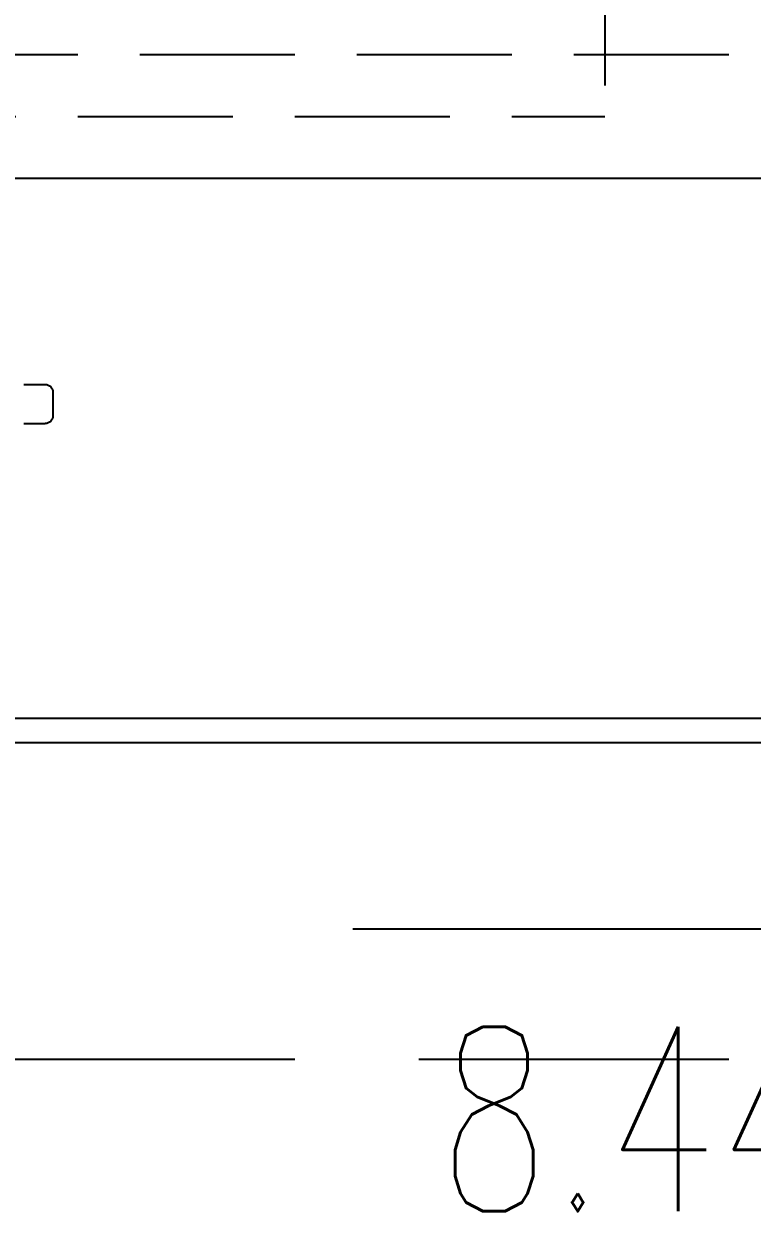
# Model space of a CAD drawing. Extents: x -1899985 to -450366, y 556196 to 2151267.
# Drawn here: x -1758748 to -1757573, y 575942 to 577857 of the extents above; entities that cross this region are included whole.
import ezdxf

# ---------------------------------------------------------------- set-up
doc = ezdxf.new("R2010")
doc.units = 0
doc.header["$LTSCALE"] = 1000
doc.header["$MEASUREMENT"] = 0
for name, pattern in [('__DASH', [0.35, 0.25, -0.1]), ('DASH', [0.35, 0.25, -0.1]), ('DOTE', [2.42, 2, -0.2, 0.02, -0.2])]:
    doc.linetypes.add(name, pattern=pattern)
for name, color, linetype in [('A-AXIS-DOTE', 14, 'DOTE'), ('A-LIN-V', 9, 'Continuous'), ('A-SFCE', 30, 'Continuous'), ('DIM_ELEV', 3, 'Continuous'), ('EWHS5T6M-3', 7, 'Continuous'), ('FHSGH10105-主梁-04', 7, 'Continuous'), ('FHSGH10105-主梁-06', 7, 'Continuous'), ('PUB_TEXT', 7, 'Continuous')]:
    doc.layers.add(name, color=color, linetype=linetype)
doc.styles.add('_TCH_DIM', font='SIMPLEX', dxfattribs={"bigfont": 'GBCBIG'})

# ---------------------------------------------------------------- blocks, each defined once
blk = doc.blocks.new('G$C2C10B007')
at = {"layer": 'A-SFCE', "linetype": 'DASH'}
for p in [(3050, 300), (-3050, 0)]:
    blk.add_line(p, (3050, 0), dxfattribs=at)
blk = doc.blocks.new('G$C845E5159')
at = {"layer": 'A-LIN-V'}
blk.add_blockref('G$C2C10B007', (8250, -1550), dxfattribs=at)
blk = doc.blocks.new('3243243')
at = {"color": 6, "linetype": 'DASH'}
blk.add_line((1570255.4, 577182.5), (1562425.4, 577182.5), dxfattribs=at)
at = {"layer": 'EWHS5T6M-3', "color": 4, "linetype": 'Continuous'}
for p, q in [((1567945.7, 576637.8), (1567945.7, 576600.1)), ((1567945.7, 576637.8), (1567945.7, 576600.1)), ((1567992.8, 576650.3), (1567958.2, 576650.3)), ((1567992.8, 576650.3), (1567958.2, 576650.3)), ((1567992.8, 576587.5), (1567958.2, 576587.5)), ((1567992.8, 576587.5), (1567958.2, 576587.5))]:
    blk.add_line(p, q, dxfattribs=at)
for centre, start, end in [((1567958.2, 576637.8), 90, 180), ((1567958.2, 576637.8), 90, 180), ((1567958.2, 576600.1), 180, 270), ((1567958.2, 576600.1), 180, 270)]:
    blk.add_arc(centre, 12.6, start, end, dxfattribs=at)
at = {"layer": 'FHSGH10105-主梁-04', "color": 4, "linetype": 'Continuous'}
blk.add_line((1562470.6, 576982.5), (1570255.4, 576982.5), dxfattribs=at)
at = {"layer": 'FHSGH10105-主梁-06', "color": 4, "linetype": 'Continuous'}
for p, q in [((1562724.4, 576111.8), (1570255.4, 576111.8)), ((1562731.1, 576072.5), (1570255.4, 576072.5))]:
    blk.add_line(p, q, dxfattribs=at)
blk = doc.blocks.new('b234swerwr')
at = {"layer": 'A-LIN-V', "xscale": -1}
blk.add_blockref('3243243', (-250, 0), dxfattribs=at)

msp = doc.modelspace()

# ---------------------------------------------------------------- linework, layer by layer
at = {"layer": 'A-AXIS-DOTE', "linetype": '__DASH', "ltscale": 2}
msp.add_line((-1670110.4, 576187.3), (-1772486.1, 576187.3), dxfattribs=at)
at = {"layer": 'DIM_ELEV'}
msp.add_line((-1756429.1, 576397.5), (-1758217.1, 576397.5), dxfattribs=at)

# ---------------------------------------------------------------- block references
at = {"layer": 'A-LIN-V'}
for name, p in [('G$C845E5159', (-1769110.4, 579257.5)), ('b234swerwr', (-190505, 625))]:
    msp.add_blockref(name, p, dxfattribs=at)

# ---------------------------------------------------------------- texts
at = {"layer": 'PUB_TEXT', "style": '_TCH_DIM', "width": 0.705882}
msp.add_text('8.440', height=297.5, dxfattribs=at).set_placement((-1758079.1, 575942.5))

doc.saveas('drawing.dxf')
